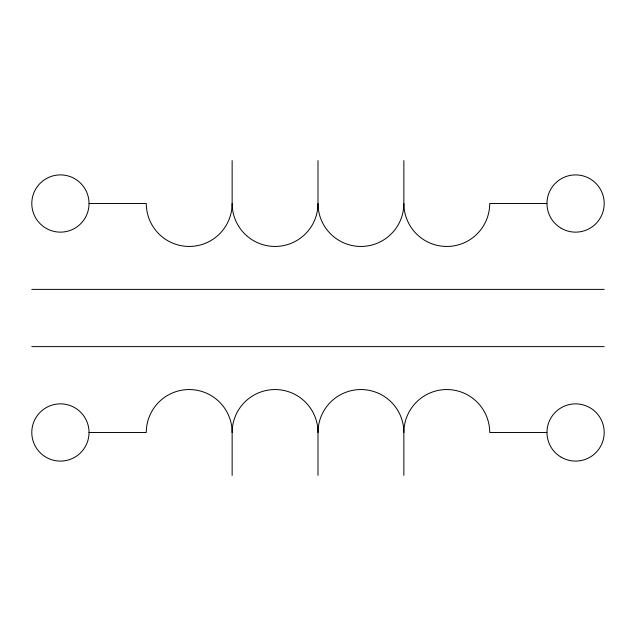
<?xml version="1.0" encoding="UTF-8"?>
<svg xmlns="http://www.w3.org/2000/svg" width="636" height="636" viewBox="0 0 636 636"><rect width="100%" height="100%" fill="white"/><g stroke="black" fill="none" stroke-linecap="round" stroke-linejoin="round"><path stroke-width="0.95" d="M89.04 203.52A28.62 28.62 0 0 0 46.11 178.732A28.62 28.62 0 0 0 46.11 228.308A28.62 28.62 0 0 0 89.04 203.52L146.28 203.52A42.93 42.93 0 0 0 189.21 246.45A42.93 42.93 0 0 0 232.14 203.52L232.14 160.59M546.96 203.52L489.72 203.52A42.93 42.93 0 0 1 446.79 246.45A42.93 42.93 0 0 1 403.86 203.528L403.86 160.59M31.8 289.38L604.2 289.38M31.8 346.62L604.2 346.62M89.04 432.48A28.62 28.62 0 0 0 46.11 407.692A28.62 28.62 0 0 0 46.11 457.268A28.62 28.62 0 0 0 89.04 432.48L146.28 432.48A42.93 42.93 0 0 1 189.21 389.55A42.93 42.93 0 0 1 232.14 432.48L232.14 475.41M546.96 432.48L489.72 432.48A42.93 42.93 0 0 0 446.79 389.55A42.93 42.93 0 0 0 403.86 432.48L403.86 475.41M318 160.59L318 203.52A42.93 42.93 0 0 1 275.07 246.45A42.93 42.93 0 0 1 232.14 203.528M232.14 432.48A42.93 42.93 0 0 1 275.07 389.55A42.93 42.93 0 0 1 318 432.48L318 475.41M318 432.48A42.93 42.93 0 0 1 360.93 389.55A42.93 42.93 0 0 1 403.86 432.48M403.86 203.52A42.93 42.93 0 0 1 360.93 246.45A42.93 42.93 0 0 1 318 203.528M561.27 457.26A28.62 28.62 0 0 0 604.2 432.48A28.62 28.62 0 0 0 561.27 407.692A28.62 28.62 0 0 0 561.27 457.26M561.27 228.308A28.62 28.62 0 0 0 604.2 203.52A28.62 28.62 0 0 0 561.27 178.74A28.62 28.62 0 0 0 561.27 228.308"/></g></svg>
